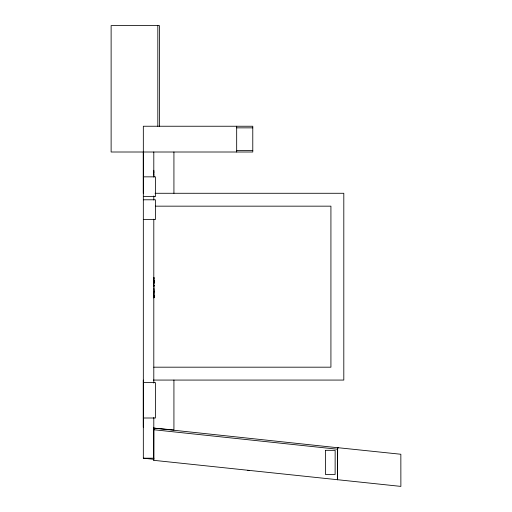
<?xml version="1.0" encoding="UTF-8"?>
<svg xmlns="http://www.w3.org/2000/svg" width="512" height="512" viewBox="0 0 512 512"><rect width="100%" height="100%" fill="white"/><g stroke="black" fill="none" stroke-linecap="round" stroke-linejoin="round"><path stroke-width="0.77" d="M153.798 428.122L153.734 460.326L400.877 486.4L400.851 454.253L337.504 447.654L337.536 479.853L337.658 448.608M153.741 457.971L153.747 460.262M153.798 429.696L153.805 428.122L337.747 447.744M153.965 428.141L153.798 429.741L337.594 449.222M247.77 470.317L249.088 470.426M337.504 448.397L338.496 447.757M236.678 127.853L252.781 127.853M236.678 150.394L252.781 150.394M153.798 170.278L153.798 171.501M153.914 171.763L153.914 173.088M153.798 173.85L153.914 175.386M143.328 176.845L155.405 176.845L155.405 196.57L143.328 196.57M155.072 193.28L343.808 193.28L343.808 380.07L153.344 380.07M143.328 199.789L155.405 199.789L155.405 219.514L143.328 219.514M155.392 206.163L330.925 206.163L330.925 367.187L153.798 367.187M153.798 277.632L154.118 277.632L153.798 279.462M153.798 278.022L154.118 278.022M153.798 279.072L154.118 279.072M153.798 280.019L154.118 281.875M153.798 280.166L154.118 280.166M153.798 280.41L154.118 280.41M153.798 280.499L154.118 280.499M153.798 280.64L154.118 280.64M153.798 280.883L154.118 280.883M153.798 281.114L154.118 281.114M153.798 281.267L154.118 281.267M153.798 281.594L154.118 281.594M153.798 281.683L154.118 281.683M153.798 282.278L154.118 282.278L153.798 284.115M153.798 282.675L154.118 282.675M153.798 283.718L154.118 283.718M153.798 284.506L154.118 287.27M153.798 285.402L154.118 285.402M153.798 285.798L154.118 285.798M153.798 288.845L154.118 288.845M153.798 291.654L154.118 291.654M153.798 292.102L154.118 292.102M153.798 293.331L154.118 295.283M153.798 293.696L154.118 293.722M153.798 295.059L154.118 295.059M153.798 295.725L154.118 295.725L153.798 297.952M153.798 296.109L154.118 296.109M153.798 296.186L154.118 296.186M153.798 297.363L154.118 297.363M153.798 297.562L154.118 297.562M143.328 382.573L155.405 382.573L155.405 418.003L143.328 418.003M159.43 126.24L159.43 25.6L111.123 25.6L111.123 152.006L252.781 152.006L252.781 126.24L143.328 126.24L143.328 458.202L153.798 458.202M153.504 428.096L173.926 429.965L173.926 380.07M143.328 458.202L153.798 459.296L153.798 417.427M236.678 126.24L236.678 152.006M173.926 152.006L173.926 193.28M157.824 25.6L157.824 126.24M154.118 288.819L154.118 290.598M154.118 290.842L154.118 292.928M153.914 176.442L153.914 176.915M153.798 152.006L153.798 176.915M153.798 195.974L153.798 199.974M153.798 219.162L153.798 383.053M143.29 152.006L143.29 193.28M143.29 380.07L143.29 427.162M325.498 450.323L325.453 474.477L335.117 474.49L335.155 450.336L325.498 450.323"/></g></svg>
